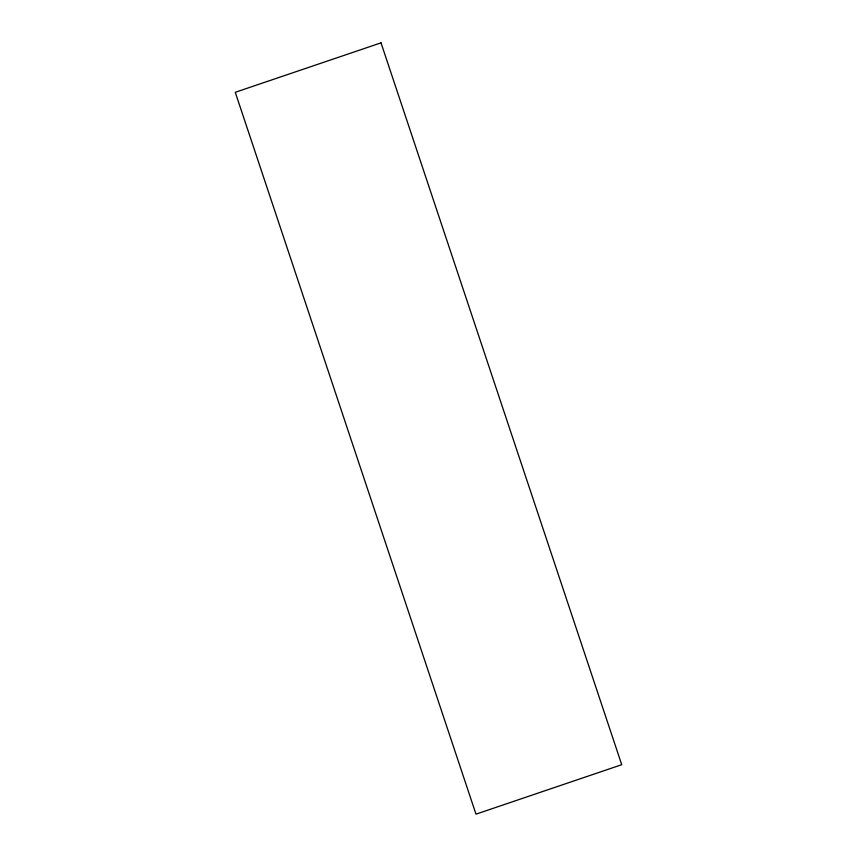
<?xml version="1.0" encoding="UTF-8"?>
<svg xmlns="http://www.w3.org/2000/svg" width="857" height="857" viewBox="0 0 857 857"><rect width="100%" height="100%" fill="white"/><g stroke="black" fill="none" stroke-linecap="round" stroke-linejoin="round"><path stroke-width="1.29" d="M381.011 42.85L235.268 92.299L475.989 814.15L621.732 764.701L381.011 42.85"/></g></svg>
